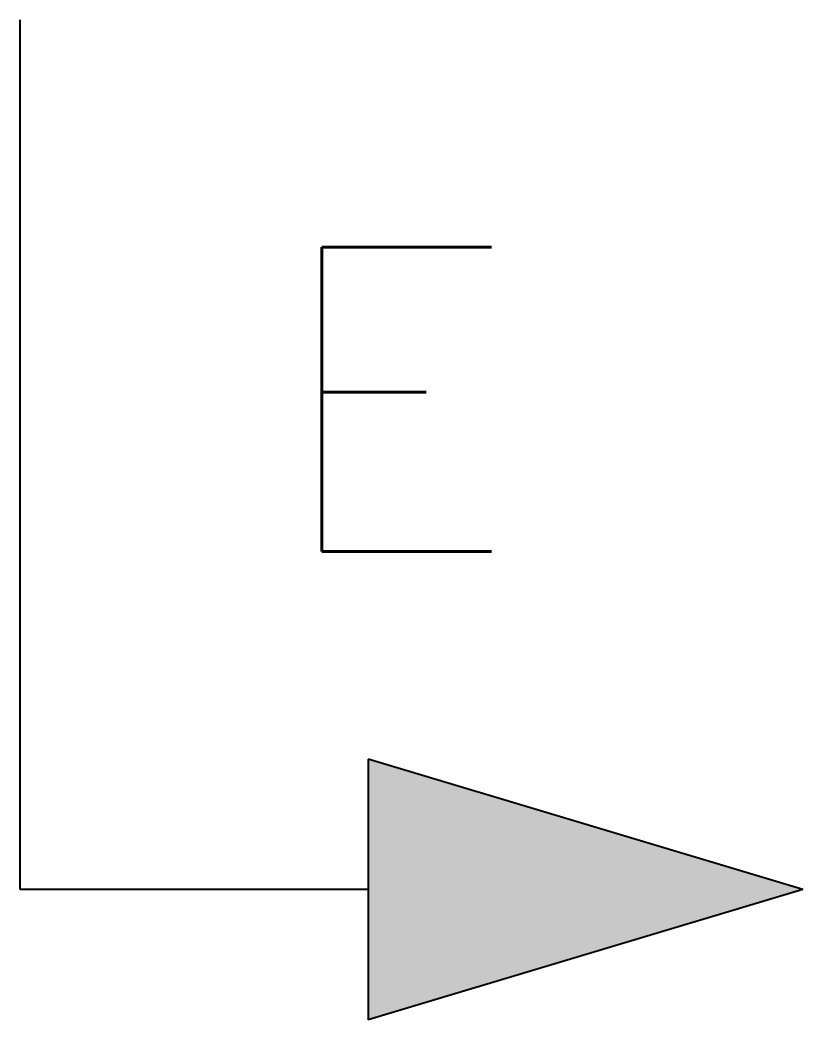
# Model space of a CAD drawing. Header units: metres. Extents: x 0 to 21025, y 0 to 14850.
# Drawn here: x 6382.5 to 6607.5, y 5577.1 to 5864.6 of the extents above; entities that cross this region are included whole.
import ezdxf
from ezdxf.enums import TextEntityAlignment as Align

# ---------------------------------------------------------------- set-up
doc = ezdxf.new("R2010")
doc.units = ezdxf.units.M
doc.header["$LTSCALE"] = 25
doc.layers.add('GSB', color=7, linetype='Continuous')
doc.styles.add('R100', font='simplex.shx', dxfattribs={"height": 2.5})
doc.styles.add('R140', font='simplex.shx', dxfattribs={"height": 3.5})

# ---------------------------------------------------------------- blocks, each defined once
blk = doc.blocks.new('SIMB_CORTE_2')
at = {"layer": 'GSB'}
blk.add_hatch(color=2, dxfattribs=at).paths.add_polyline_path([(1.5, -4), (-1.5, -4), (0, -9)])
at = {"layer": 'GSB', "color": 1}
for p, q in [((0, -4), (0, 0)), ((0, 0), (10, 0)), ((0, -9), (-1.5, -4)), ((1.5, -4), (-1.5, -4)), ((0, -9), (1.5, -4))]:
    blk.add_line(p, q, dxfattribs=at)
at = {"layer": 'GSB', "color": 3, "style": 'R100'}
blk.add_attdef('XXXX', (-0.597, 1.573), '', height=2.5, dxfattribs=at)
at = {"layer": 'GSB', "color": 4, "style": 'R140'}
blk.add_attdef('A', text='', height=3.5, dxfattribs=at).set_placement((5.637, -4.293), align=Align.MIDDLE)

msp = doc.modelspace()

# ---------------------------------------------------------------- block references
at = {"layer": 'GSB'}
ref = msp.add_blockref('SIMB_CORTE_2', (6382.514, 5614.617), dxfattribs=dict(at, xscale=24.99999999999972, yscale=24.99999999999972, zscale=24.99999999999972, rotation=89.99999999999999))
ref.add_attrib('A', 'E', dxfattribs={"color": 4, "height": 87.5, "style": 'R140'}).set_placement((6489.85, 5755.536), align=Align.MIDDLE)

doc.saveas('drawing.dxf')
